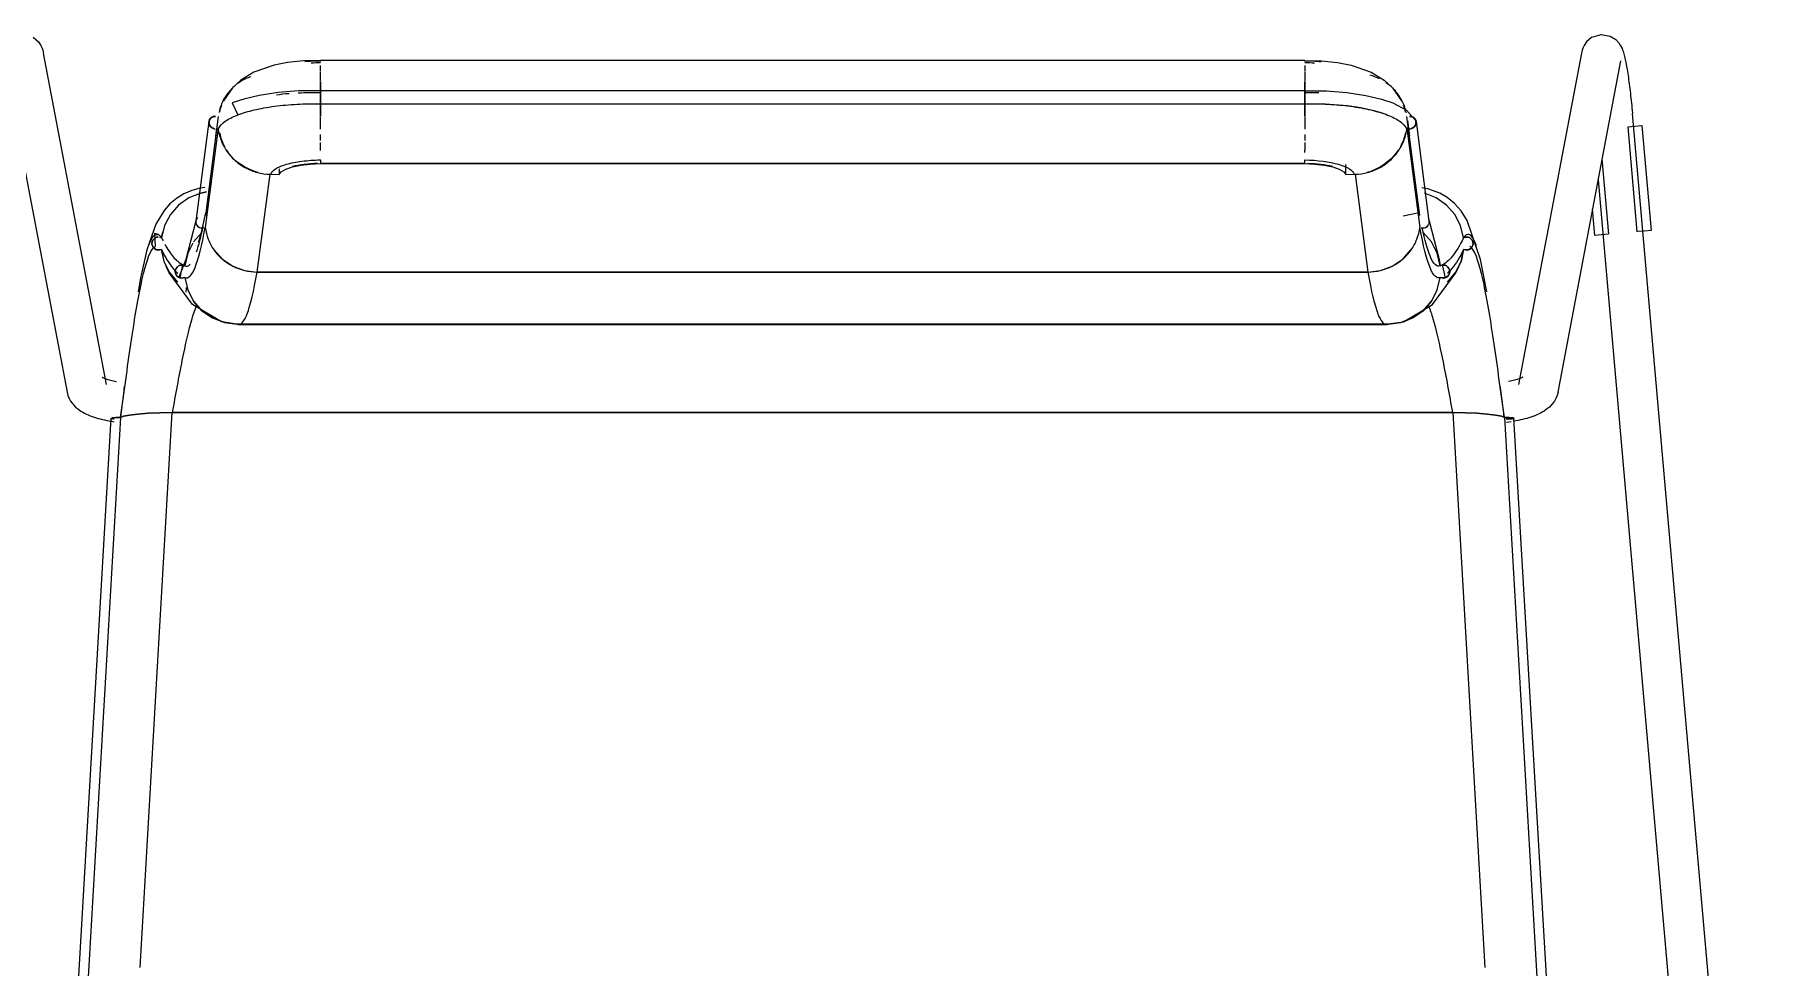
# Model space of a CAD drawing. Header units: millimetres. Extents: x 155927 to 326028, y -36033 to 97293.
# Drawn here: x 178558 to 179076, y 12868 to 13147 of the extents above; entities that cross this region are included whole.
import ezdxf

# ---------------------------------------------------------------- set-up
doc = ezdxf.new("R2010")
doc.units = ezdxf.units.MM
doc.header["$MEASUREMENT"] = 0
doc.layers.add('I-FURN', color=8, linetype='CONTINUOUS', lineweight=9)

msp = doc.modelspace()

# ---------------------------------------------------------------- linework, layer by layer
at = {"layer": 'I-FURN'}
for p, q in [((179024.75, 13146.61), (179027.5, 13147.44)), ((179027.5, 13147.44), (179030.26, 13146.96)), ((179030.26, 13146.96), (179031.91, 13145.92)), ((178557.81, 13146.61), (178559.39, 13145.28)), ((178559.39, 13145.28), (178560.14, 13144.2)), ((178560.14, 13144.2), (178560.51, 13143.4)), ((178560.51, 13143.4), (178560.72, 13142.78)), ((178560.72, 13142.78), (178560.86, 13142.27)), ((178560.86, 13142.27), (178560.95, 13141.85)), ((178579.76, 13042.56), (178560.95, 13141.85)), ((179021.61, 13141.85), (179002.8, 13042.56)), ((179021.7, 13142.27), (179021.61, 13141.85)), ((179021.84, 13142.78), (179021.7, 13142.27)), ((179022.05, 13143.4), (179021.84, 13142.78)), ((179022.42, 13144.2), (179022.05, 13143.4)), ((179023.17, 13145.28), (179022.42, 13144.2)), ((179024.75, 13146.61), (179023.17, 13145.28)), ((179031.91, 13145.92), (179032.77, 13145.01)), ((179032.77, 13145.01), (179033.25, 13144.31)), ((179033.25, 13144.31), (179033.55, 13143.75)), ((179033.55, 13143.75), (179033.77, 13143.27)), ((179033.77, 13143.27), (179033.94, 13142.84)), ((179033.94, 13142.84), (179034.08, 13142.44)), ((179034.08, 13142.44), (179034.2, 13142.04)), ((179034.2, 13142.04), (179034.32, 13141.65)), ((179034.32, 13141.65), (179034.43, 13141.24)), ((178549.16, 13139.61), (178567.97, 13040.32)), ((178629.97, 13138.25), (178623.92, 13136.13)), ((178634, 13139.04), (178629.97, 13138.25)), ((178638.82, 13139.55), (178634, 13139.04)), ((178643.85, 13139.66), (178638.82, 13139.55)), ((178643.85, 13139.66), (178643.85, 13139.49)), ((178938.71, 13139.66), (178643.85, 13139.66)), ((178643.85, 13139.36), (178643.85, 13139.64)), ((178643.85, 13136.42), (178643.85, 13138.17)), ((178938.71, 13139.49), (178938.71, 13139.66)), ((178938.71, 13139.66), (178943.74, 13139.55)), ((178938.71, 13139.64), (178938.71, 13139.36)), ((178938.71, 13138.17), (178938.71, 13136.42)), ((178943.74, 13139.55), (178948.56, 13139.04)), ((178948.56, 13139.04), (178952.59, 13138.25)), ((178952.59, 13138.25), (178958.64, 13136.13)), ((179014.59, 13040.32), (179033.4, 13139.61)), ((179034.43, 13141.24), (179034.53, 13140.83)), ((179034.53, 13140.83), (179034.63, 13140.4)), ((179034.63, 13140.4), (179034.73, 13139.96)), ((179034.73, 13139.96), (179034.83, 13139.5)), ((179034.83, 13139.5), (179034.92, 13139.02)), ((179034.92, 13139.02), (179035.02, 13138.53)), ((179035.02, 13138.53), (179035.11, 13138.01)), ((179035.11, 13138.01), (179035.2, 13137.48)), ((179035.2, 13137.48), (179035.3, 13136.93)), ((179035.3, 13136.93), (179035.39, 13136.36)), ((178617.56, 13131.44), (178614.88, 13127.54)), ((178620.04, 13133.74), (178617.56, 13131.44)), ((178623.92, 13136.13), (178620.04, 13133.74)), ((178643.85, 13133.56), (178643.85, 13136.14)), ((178643.85, 13133.41), (178643.85, 13130.38)), ((178643.85, 13130.38), (178643.85, 13133.39)), ((178938.71, 13136.14), (178938.71, 13133.56)), ((178938.71, 13130.38), (178938.71, 13133.41)), ((178938.71, 13133.39), (178938.71, 13130.38)), ((178958.64, 13136.13), (178962.52, 13133.74)), ((178962.52, 13133.74), (178965, 13131.44)), ((178965, 13131.44), (178967.68, 13127.54)), ((179035.39, 13136.36), (179035.48, 13135.77)), ((179035.48, 13135.77), (179035.57, 13135.17)), ((179035.57, 13135.17), (179035.66, 13134.55)), ((179035.66, 13134.55), (179035.75, 13133.92)), ((179035.75, 13133.92), (179035.84, 13133.27)), ((179035.84, 13133.27), (179035.93, 13132.61)), ((179035.93, 13132.61), (179036.02, 13131.93)), ((179036.02, 13131.93), (179036.1, 13131.24)), ((179036.1, 13131.24), (179036.19, 13130.54)), ((178614.88, 13127.54), (178614.78, 13127.35)), ((178620.88, 13128.1), (178617.42, 13126.94)), ((178617.42, 13126.94), (178619.18, 13123.4)), ((178625.57, 13129.2), (178620.88, 13128.1)), ((178631.19, 13130.04), (178625.57, 13129.2)), ((178637.31, 13130.53), (178631.19, 13130.04)), ((178643.85, 13130.62), (178637.31, 13130.53)), ((178938.71, 13130.62), (178643.85, 13130.62)), ((178643.85, 13126.77), (178643.85, 13130.62)), ((178643.85, 13130.62), (178643.85, 13130.56)), ((178643.85, 13130.56), (178643.85, 13130.36)), ((178643.85, 13130.36), (178643.85, 13130.05)), ((178643.85, 13130.05), (178643.85, 13129.66)), ((178643.85, 13129.66), (178643.85, 13129.21)), ((178643.85, 13129.21), (178643.85, 13128.72)), ((178643.85, 13128.72), (178643.85, 13128.22)), ((178643.85, 13128.22), (178643.85, 13127.75)), ((178643.85, 13127.75), (178643.85, 13127.33)), ((178643.85, 13127.33), (178643.85, 13127)), ((178643.85, 13127), (178643.85, 13126.77)), ((178643.85, 13126.69), (178643.85, 13122.88)), ((178643.85, 13122.88), (178643.85, 13126.69)), ((178643.85, 13126.66), (178938.71, 13126.66)), ((178938.71, 13130.62), (178938.71, 13126.67)), ((178938.71, 13130.62), (178945.25, 13130.53)), ((178938.71, 13130.56), (178938.71, 13130.62)), ((178938.71, 13130.36), (178938.71, 13130.56)), ((178938.71, 13130.05), (178938.71, 13130.36)), ((178938.71, 13129.66), (178938.71, 13130.05)), ((178938.71, 13129.21), (178938.71, 13129.66)), ((178938.71, 13128.72), (178938.71, 13129.21)), ((178938.71, 13128.22), (178938.71, 13128.72)), ((178938.71, 13127.75), (178938.71, 13128.22)), ((178938.71, 13127.33), (178938.71, 13127.75)), ((178938.71, 13127), (178938.71, 13127.33)), ((178938.71, 13126.77), (178938.71, 13127)), ((178938.71, 13126.67), (178938.71, 13126.77)), ((178938.71, 13122.88), (178938.71, 13126.69)), ((178938.71, 13126.69), (178938.71, 13122.88)), ((178944.93, 13126.58), (178938.71, 13126.66)), ((178951.49, 13126.05), (178944.93, 13126.58)), ((178945.25, 13130.53), (178951.37, 13130.04)), ((178951.37, 13130.04), (178956.99, 13129.2)), ((178956.99, 13129.2), (178961.68, 13128.1)), ((178961.68, 13128.1), (178965.14, 13126.94)), ((178965.14, 13126.94), (178969.25, 13124.76)), ((178967.68, 13127.54), (178967.78, 13127.35)), ((179036.19, 13130.54), (179036.27, 13129.83)), ((179036.27, 13129.83), (179036.35, 13129.12)), ((179036.35, 13129.12), (179036.43, 13128.39)), ((179036.43, 13128.39), (179036.51, 13127.66)), ((179036.51, 13127.66), (179036.58, 13126.92)), ((179036.58, 13126.92), (179036.66, 13126.17)), ((179036.66, 13126.17), (179036.73, 13125.43)), ((178610.4, 13121.35), (178606.55, 13091.58)), ((178613.24, 13122.91), (178609.4, 13093.22)), ((178643.85, 13119.13), (178643.85, 13122.69)), ((178938.71, 13122.69), (178938.71, 13119.13)), ((178955.51, 13125.46), (178951.49, 13126.05)), ((178959.94, 13124.49), (178955.51, 13125.46)), ((178963.38, 13123.4), (178959.94, 13124.49)), ((178969.25, 13124.76), (178971.8, 13121.85)), ((178973.16, 13093.22), (178969.32, 13122.91)), ((178969.47, 13121.72), (178970.09, 13116.95)), ((178976.01, 13091.58), (178972.16, 13121.35)), ((179036.73, 13125.43), (179036.8, 13124.68)), ((179036.8, 13124.68), (179036.87, 13123.92)), ((179036.87, 13123.92), (179036.88, 13123.77)), ((179075.83, 12680.44), (179036.88, 13123.77)), ((178613.22, 13119.37), (178609.38, 13089.67)), ((178612.79, 13119.38), (178612.47, 13116.94)), ((178643.85, 13115.66), (178643.85, 13117.5)), ((178938.71, 13117.5), (178938.71, 13115.66)), ((178969.34, 13119.37), (178973.18, 13089.67)), ((179035.46, 13119.79), (179038.22, 13088.38)), ((179035.59, 13119.8), (179037.65, 13119.98)), ((179037.65, 13119.98), (179039.7, 13120.16)), ((179039.7, 13120.16), (179042.46, 13088.75)), ((178643.85, 13112.67), (178643.85, 13115.14)), ((178938.71, 13115.14), (178938.71, 13112.67)), ((178938.71, 13112.15), (178938.71, 13112.78)), ((178624.92, 13076.29), (178628.78, 13105.57)), ((178628.78, 13105.57), (178631.5, 13105.5)), ((178631.5, 13107.17), (178631.5, 13105.5)), ((178631.5, 13105.5), (178632.14, 13106.36)), ((178632.14, 13106.36), (178633.49, 13107.15)), ((178633.49, 13107.15), (178635.47, 13107.82)), ((178635.47, 13107.82), (178637.97, 13108.33)), ((178637.97, 13108.33), (178640.82, 13108.65)), ((178640.82, 13108.65), (178643.85, 13108.76)), ((178938.71, 13108.82), (178643.85, 13108.82)), ((178643.85, 13108.76), (178938.71, 13108.76)), ((178938.71, 13108.76), (178941.74, 13108.65)), ((178941.74, 13108.65), (178944.59, 13108.33)), ((178944.59, 13108.33), (178947.09, 13107.82)), ((178947.09, 13107.82), (178949.07, 13107.15)), ((178949.07, 13107.15), (178950.42, 13106.36)), ((178950.42, 13106.36), (178951.06, 13105.5)), ((178951.06, 13105.5), (178951.06, 13108.51)), ((178951.06, 13105.5), (178953.78, 13105.57)), ((178953.78, 13105.57), (178957.64, 13076.29)), ((179029.78, 13087.63), (179027.79, 13110.24)), ((178605.35, 13100.77), (178602.99, 13099.74)), ((178607.86, 13101.43), (178605.35, 13100.77)), ((178609.28, 13101.58), (178607.86, 13101.43)), ((178608, 13099.91), (178609.75, 13100.28)), ((178609.74, 13100.28), (178608, 13099.92)), ((178975.55, 13101.25), (178973.77, 13101.48)), ((178979.15, 13099.96), (178975.55, 13101.25)), ((179026.58, 13103.89), (179063.88, 12679.39)), ((178598.81, 13096.68), (178597.07, 13094.72)), ((178600.79, 13098.36), (178598.81, 13096.68)), ((178601.4, 13096.34), (178598.92, 13093.51)), ((178602.99, 13099.74), (178600.79, 13098.36)), ((178604.49, 13098.51), (178601.4, 13096.34)), ((178608, 13099.92), (178604.49, 13098.51)), ((178978.07, 13098.51), (178974.56, 13099.92)), ((178981.16, 13096.34), (178978.07, 13098.51)), ((178981.42, 13098.62), (178979.15, 13099.96)), ((178983.64, 13093.51), (178981.16, 13096.34)), ((178983.59, 13096.84), (178981.42, 13098.62)), ((178985.58, 13094.59), (178983.59, 13096.84)), ((179024.85, 13095.16), (179025.55, 13087.26)), ((178594.57, 13090.6), (178591.9, 13082.98)), ((178597.07, 13094.72), (178594.57, 13090.6)), ((178597.18, 13090.19), (178596.28, 13086.56)), ((178598.92, 13093.51), (178597.18, 13090.19)), ((178606.56, 13091.66), (178603.59, 13080.04)), ((178606.6, 13091.81), (178606.53, 13091.34)), ((178606.53, 13091.34), (178606.6, 13090.88)), ((178606.79, 13092.25), (178606.6, 13091.81)), ((178606.6, 13090.88), (178606.79, 13090.43)), ((178607.08, 13092.64), (178606.79, 13092.25)), ((178606.79, 13090.43), (178607.08, 13090.05)), ((178607.08, 13090.05), (178607.47, 13089.75)), ((178608.15, 13087.71), (178609.52, 13094)), ((178973.04, 13094), (178968.22, 13093.05)), ((178975.09, 13089.75), (178975.48, 13090.05)), ((178975.48, 13090.05), (178975.77, 13090.43)), ((178975.96, 13091.81), (178975.85, 13092.1)), ((178975.85, 13090.59), (178975.96, 13090.88)), ((178976.03, 13091.34), (178975.96, 13091.81)), ((178975.96, 13090.88), (178976.03, 13091.34)), ((178976, 13091.66), (178978.97, 13080.04)), ((178985.38, 13090.19), (178983.64, 13093.51)), ((178986.28, 13086.56), (178985.38, 13090.19)), ((178987.4, 13091.77), (178985.58, 13094.59)), ((178991.39, 13080.05), (178987.4, 13091.77)), ((178593.47, 13085.35), (178593.4, 13084.86)), ((178593.4, 13084.86), (178593.46, 13084.37)), ((178593.41, 13084.86), (178593.48, 13085.34)), ((178593.46, 13084.37), (178593.41, 13084.86)), ((178593.67, 13085.8), (178593.47, 13085.35)), ((178593.48, 13085.34), (178593.67, 13085.8)), ((178593.67, 13085.8), (178593.97, 13086.19)), ((178593.97, 13086.19), (178593.67, 13085.8)), ((178593.97, 13086.19), (178594.36, 13086.5)), ((178594.36, 13086.5), (178593.97, 13086.19)), ((178595.37, 13087.49), (178594.2, 13087.81)), ((178594.2, 13087.81), (178594.4, 13083.96)), ((178594.81, 13086.7), (178594.36, 13086.5)), ((178594.36, 13086.5), (178594.82, 13086.69)), ((178595.31, 13086.77), (178594.81, 13086.7)), ((178594.82, 13086.69), (178595.31, 13086.77)), ((178595.81, 13086.73), (178596.28, 13086.56)), ((178596.28, 13086.56), (178595.81, 13086.73)), ((178596.28, 13086.56), (178596.62, 13088.38)), ((178605.66, 13084.97), (178604.13, 13081.91)), ((178608.39, 13088.18), (178605.88, 13085.3)), ((178607.39, 13085.27), (178608.15, 13087.71)), ((178607.47, 13089.75), (178607.92, 13089.56)), ((178607.92, 13089.56), (178608.41, 13089.48)), ((178608.41, 13089.48), (178608.91, 13089.52)), ((178973.65, 13089.52), (178974.15, 13089.48)), ((178974.15, 13089.48), (178974.64, 13089.56)), ((178976.68, 13085.3), (178974.17, 13088.18)), ((178974.64, 13089.56), (178975.09, 13089.75)), ((178978.43, 13081.91), (178976.68, 13085.3)), ((178986.28, 13086.56), (178986.75, 13086.73)), ((178986.75, 13086.73), (178986.28, 13086.56)), ((178986.75, 13086.73), (178987.25, 13086.77)), ((178987.25, 13086.77), (178986.75, 13086.73)), ((178987.25, 13086.77), (178987.74, 13086.69)), ((178987.75, 13086.7), (178987.25, 13086.77)), ((178987.74, 13086.69), (178988.2, 13086.5)), ((178988.2, 13086.5), (178987.75, 13086.7)), ((178988.2, 13086.5), (178988.59, 13086.19)), ((178988.59, 13086.19), (178988.2, 13086.5)), ((178988.59, 13086.19), (178988.89, 13085.8)), ((178988.89, 13085.8), (178988.59, 13086.19)), ((178988.89, 13085.8), (178989.08, 13085.34)), ((178989.09, 13085.35), (178988.89, 13085.8)), ((178989.08, 13085.34), (178989.15, 13084.86)), ((178989.16, 13084.86), (178989.09, 13085.35)), ((178989.15, 13084.86), (178989.1, 13084.37)), ((178989.1, 13084.37), (178989.16, 13084.86)), ((179027.59, 13087.44), (179025.55, 13087.26)), ((179029.65, 13087.62), (179027.59, 13087.44)), ((179040.41, 13088.57), (179038.35, 13088.39)), ((179042.46, 13088.75), (179040.41, 13088.57)), ((178591.9, 13082.98), (178590.01, 13074.46)), ((178593.65, 13083.92), (178593.46, 13084.37)), ((178593.46, 13084.37), (178593.64, 13083.91)), ((178593.64, 13083.91), (178593.93, 13083.51)), ((178593.94, 13083.51), (178593.65, 13083.92)), ((178593.93, 13083.51), (178594.31, 13083.19)), ((178594.31, 13083.2), (178593.94, 13083.51)), ((178594.76, 13082.99), (178594.31, 13083.2)), ((178594.31, 13083.19), (178594.76, 13082.99)), ((178595.25, 13082.9), (178594.76, 13082.99)), ((178594.76, 13082.99), (178595.25, 13082.9)), ((178595.75, 13082.93), (178595.25, 13082.9)), ((178595.25, 13082.9), (178595.75, 13082.92)), ((178596.23, 13083.08), (178595.75, 13082.93)), ((178595.75, 13082.92), (178596.23, 13083.08)), ((178597.02, 13079.47), (178596.23, 13083.08)), ((178596.23, 13083.08), (178597.01, 13079.46)), ((178603.59, 13080.04), (178601.42, 13074.72)), ((178604.13, 13081.91), (178603.24, 13078.19)), ((178612.01, 13082.91), (178614.49, 13080.17)), ((178614.49, 13080.17), (178617.61, 13078.09)), ((178964.95, 13078.09), (178968.07, 13080.17)), ((178968.07, 13080.17), (178970.55, 13082.91)), ((178979.32, 13078.19), (178978.43, 13081.91)), ((178978.97, 13080.04), (178979.29, 13078.18)), ((178986.33, 13083.08), (178985.54, 13079.47)), ((178985.55, 13079.46), (178986.33, 13083.08)), ((178986.81, 13082.93), (178986.33, 13083.08)), ((178986.33, 13083.08), (178986.81, 13082.92)), ((178987.31, 13082.9), (178986.81, 13082.93)), ((178986.81, 13082.92), (178987.31, 13082.9)), ((178987.8, 13082.99), (178987.31, 13082.9)), ((178987.31, 13082.9), (178987.8, 13082.99)), ((178988.25, 13083.2), (178987.8, 13082.99)), ((178987.8, 13082.99), (178988.25, 13083.19)), ((178988.62, 13083.51), (178988.25, 13083.2)), ((178988.25, 13083.19), (178988.63, 13083.51)), ((178988.91, 13083.92), (178988.62, 13083.51)), ((178988.63, 13083.51), (178988.92, 13083.91)), ((178989.1, 13084.37), (178988.91, 13083.92)), ((178988.92, 13083.91), (178989.1, 13084.37)), ((178993.29, 13070.39), (178991.39, 13080.05)), ((178590.01, 13074.46), (178589.27, 13070.39)), ((178597.01, 13079.46), (178598.65, 13076.14)), ((178598.66, 13076.14), (178597.02, 13079.47)), ((178598.6, 13076.06), (178597.71, 13077.81)), ((178605.58, 13066.52), (178598.6, 13076.06)), ((178598.65, 13076.14), (178601.05, 13073.3)), ((178601.05, 13073.3), (178598.66, 13076.14)), ((178600.46, 13076.93), (178600.39, 13076.44)), ((178600.39, 13076.44), (178600.46, 13075.95)), ((178600.4, 13076.44), (178600.46, 13076.93)), ((178600.46, 13075.95), (178600.4, 13076.44)), ((178600.46, 13076.93), (178600.65, 13077.39)), ((178600.65, 13077.39), (178600.46, 13076.93)), ((178600.65, 13075.49), (178600.46, 13075.95)), ((178600.46, 13075.95), (178600.65, 13075.49)), ((178600.94, 13077.8), (178600.65, 13077.39)), ((178600.65, 13077.39), (178600.95, 13077.79)), ((178600.95, 13075.09), (178600.65, 13075.49)), ((178600.65, 13075.49), (178600.94, 13075.09)), ((178601.33, 13078.11), (178600.94, 13077.8)), ((178600.94, 13075.09), (178601.33, 13074.77)), ((178600.95, 13077.79), (178601.33, 13078.11)), ((178601.33, 13074.77), (178600.95, 13075.09)), ((178601.33, 13078.11), (178601.78, 13078.31)), ((178601.78, 13078.31), (178601.33, 13078.11)), ((178601.78, 13074.57), (178601.33, 13074.77)), ((178601.33, 13074.77), (178601.78, 13074.57)), ((178602.56, 13078.48), (178601.72, 13074.59)), ((178601.78, 13078.31), (178602.27, 13078.39)), ((178602.27, 13078.39), (178601.78, 13078.31)), ((178602.27, 13074.49), (178601.78, 13074.57)), ((178601.78, 13074.57), (178602.27, 13074.49)), ((178602.27, 13078.39), (178602.77, 13078.35)), ((178602.77, 13078.36), (178602.27, 13078.39)), ((178602.77, 13074.53), (178602.27, 13074.49)), ((178602.27, 13074.49), (178602.77, 13074.52)), ((178603.24, 13078.19), (178602.77, 13078.36)), ((178602.77, 13078.35), (178603.24, 13078.19)), ((178603.24, 13074.69), (178602.77, 13074.53)), ((178602.77, 13074.52), (178603.24, 13074.69)), ((178603.24, 13074.69), (178604.13, 13070.97)), ((178617.61, 13078.09), (178621.15, 13076.77)), ((178621.15, 13076.77), (178624.92, 13076.29)), ((178957.64, 13076.29), (178624.92, 13076.29)), ((178624.92, 13076.29), (178957.64, 13076.29)), ((178957.64, 13076.29), (178961.41, 13076.77)), ((178961.41, 13076.77), (178964.95, 13078.09)), ((178976.98, 13066.52), (178983.96, 13076.06)), ((178978.26, 13074.67), (178981.14, 13074.72)), ((178978.43, 13070.97), (178979.32, 13074.69)), ((178979.79, 13078.36), (178979.32, 13078.19)), ((178979.32, 13078.19), (178979.79, 13078.35)), ((178979.79, 13074.53), (178979.32, 13074.69)), ((178979.32, 13074.69), (178979.79, 13074.52)), ((178979.79, 13078.35), (178980.29, 13078.39)), ((178980.29, 13078.39), (178979.79, 13078.36)), ((178980.29, 13074.49), (178979.79, 13074.53)), ((178979.79, 13074.52), (178980.29, 13074.49)), ((178980.84, 13074.59), (178980, 13078.48)), ((178980.29, 13078.39), (178980.78, 13078.31)), ((178980.78, 13078.31), (178980.29, 13078.39)), ((178980.78, 13074.57), (178980.29, 13074.49)), ((178980.29, 13074.49), (178980.78, 13074.57)), ((178980.78, 13078.31), (178981.23, 13078.11)), ((178981.23, 13078.11), (178980.78, 13078.31)), ((178981.23, 13074.77), (178980.78, 13074.57)), ((178980.78, 13074.57), (178981.23, 13074.77)), ((178981.23, 13078.11), (178981.61, 13077.79)), ((178981.62, 13077.8), (178981.23, 13078.11)), ((178981.61, 13075.09), (178981.23, 13074.77)), ((178981.23, 13074.77), (178981.62, 13075.09)), ((178983.9, 13076.14), (178981.51, 13073.3)), ((178981.51, 13073.3), (178983.91, 13076.14)), ((178981.61, 13077.79), (178981.91, 13077.39)), ((178981.91, 13075.49), (178981.61, 13075.09)), ((178981.91, 13077.39), (178981.62, 13077.8)), ((178981.62, 13075.09), (178981.91, 13075.49)), ((178981.91, 13077.39), (178982.1, 13076.93)), ((178982.1, 13076.93), (178981.91, 13077.39)), ((178982.1, 13075.95), (178981.91, 13075.49)), ((178981.91, 13075.49), (178982.1, 13075.95)), ((178982.1, 13076.93), (178982.16, 13076.44)), ((178982.17, 13076.44), (178982.1, 13076.93)), ((178982.16, 13076.44), (178982.1, 13075.95)), ((178982.1, 13075.95), (178982.17, 13076.44)), ((178985.54, 13079.47), (178983.9, 13076.14)), ((178983.91, 13076.14), (178985.55, 13079.46)), ((178983.96, 13076.06), (178984.85, 13077.81)), ((178605.89, 13067.58), (178604.13, 13070.97)), ((178604.13, 13070.97), (178605.88, 13067.58)), ((178978.43, 13070.97), (178976.67, 13067.58)), ((178976.68, 13067.58), (178978.43, 13070.97)), ((178614.24, 13061.41), (178605.58, 13066.52)), ((178605.88, 13067.58), (178608.39, 13064.7)), ((178608.39, 13064.71), (178605.89, 13067.58)), ((178611.53, 13062.54), (178608.39, 13064.71)), ((178608.39, 13064.7), (178611.53, 13062.53)), ((178968.32, 13061.41), (178976.98, 13066.52)), ((178974.17, 13064.71), (178971.03, 13062.54)), ((178971.03, 13062.53), (178974.17, 13064.7)), ((178976.67, 13067.58), (178974.17, 13064.71)), ((178974.17, 13064.7), (178976.68, 13067.58)), ((178614.39, 13061.34), (178611.21, 13062.71)), ((178615.1, 13061.17), (178611.53, 13062.54)), ((178611.53, 13062.53), (178615.1, 13061.17)), ((178619.43, 13060.54), (178614.39, 13061.34)), ((178618.89, 13060.7), (178615.1, 13061.17)), ((178615.1, 13061.17), (178618.89, 13060.7)), ((178963.67, 13060.7), (178618.89, 13060.7)), ((178618.89, 13060.7), (178963.67, 13060.7)), ((178619.43, 13060.54), (178924.23, 13060.54)), ((178924.23, 13060.54), (178963.13, 13060.54)), ((178963.13, 13060.54), (178968.17, 13061.34)), ((178967.46, 13061.17), (178963.67, 13060.7)), ((178963.67, 13060.7), (178967.46, 13061.17)), ((178971.03, 13062.54), (178967.46, 13061.17)), ((178967.46, 13061.17), (178971.03, 13062.53)), ((178968.17, 13061.34), (178971.35, 13062.71)), ((178578.54, 13044.79), (178578.57, 13044.77)), ((178578.57, 13044.77), (178578.64, 13044.73)), ((178578.64, 13044.73), (178578.73, 13044.68)), ((178578.73, 13044.68), (178578.88, 13044.61)), ((178578.88, 13044.61), (178579.07, 13044.52)), ((178579.07, 13044.52), (178579.31, 13044.42)), ((178579.31, 13044.42), (178579.57, 13044.32)), ((178579.57, 13044.32), (178579.88, 13044.22)), ((178579.88, 13044.22), (178580.21, 13044.11)), ((178580.21, 13044.11), (178580.58, 13044)), ((178580.58, 13044), (178580.97, 13043.89)), ((178580.97, 13043.89), (178581.4, 13043.79)), ((178581.4, 13043.79), (178581.84, 13043.68)), ((178581.84, 13043.68), (178582.31, 13043.58)), ((178582.31, 13043.58), (178582.8, 13043.49)), ((179000.25, 13043.58), (178999.76, 13043.49)), ((179000.72, 13043.68), (179000.25, 13043.58)), ((179001.16, 13043.79), (179000.72, 13043.68)), ((179001.59, 13043.89), (179001.16, 13043.79)), ((179001.98, 13044), (179001.59, 13043.89)), ((179002.35, 13044.11), (179001.98, 13044)), ((179002.68, 13044.22), (179002.35, 13044.11)), ((179002.99, 13044.32), (179002.68, 13044.22)), ((179003.25, 13044.42), (179002.99, 13044.32)), ((179003.49, 13044.52), (179003.25, 13044.42)), ((179003.68, 13044.61), (179003.49, 13044.52)), ((179003.83, 13044.68), (179003.68, 13044.61)), ((179003.92, 13044.73), (179003.83, 13044.68)), ((179003.99, 13044.77), (179003.92, 13044.73)), ((179004.02, 13044.79), (179003.99, 13044.77)), ((178567.97, 13040.32), (178568.23, 13039.34)), ((178568.23, 13039.34), (178568.59, 13038.44)), ((178568.59, 13038.44), (178569.03, 13037.65)), ((179013.97, 13038.44), (179013.53, 13037.65)), ((179014.33, 13039.34), (179013.97, 13038.44)), ((179014.59, 13040.32), (179014.33, 13039.34)), ((178569.03, 13037.65), (178569.51, 13036.96)), ((178569.51, 13036.96), (178570.02, 13036.37)), ((178570.02, 13036.37), (178570.55, 13035.85)), ((178570.55, 13035.85), (178571.08, 13035.39)), ((178571.08, 13035.39), (178571.61, 13034.99)), ((178571.61, 13034.99), (178572.14, 13034.63)), ((178572.14, 13034.63), (178572.68, 13034.31)), ((178572.68, 13034.31), (178573.22, 13034.02)), ((178573.22, 13034.02), (178573.77, 13033.75)), ((178573.77, 13033.75), (178574.33, 13033.5)), ((178574.33, 13033.5), (178574.9, 13033.26)), ((178574.9, 13033.26), (178575.48, 13033.04)), ((178575.48, 13033.04), (178576.08, 13032.84)), ((178584.03, 13032.67), (178584.93, 13033.07)), ((178584.93, 13033.07), (178584.03, 13032.67)), ((178584.93, 13033.07), (178586.67, 13033.43)), ((178586.68, 13033.43), (178584.93, 13033.07)), ((178586.68, 13033.43), (178589.14, 13033.74)), ((178589.17, 13033.74), (178586.68, 13033.43)), ((178589.17, 13033.75), (178592.23, 13033.98)), ((178592.28, 13033.98), (178589.17, 13033.74)), ((178592.27, 13033.98), (178595.75, 13034.13)), ((178595.81, 13034.14), (178592.28, 13033.98)), ((178595.75, 13034.13), (178599.5, 13034.19)), ((178599.58, 13034.19), (178595.81, 13034.14)), ((178982.98, 13034.19), (178599.58, 13034.19)), ((178599.58, 13034.19), (178983.06, 13034.19)), ((178986.75, 13034.14), (178982.98, 13034.19)), ((178983.06, 13034.19), (178986.75, 13034.14)), ((178990.28, 13033.98), (178986.75, 13034.14)), ((178986.81, 13034.13), (178990.29, 13033.98)), ((178993.39, 13033.74), (178990.28, 13033.98)), ((178990.33, 13033.98), (178993.39, 13033.75)), ((178995.88, 13033.43), (178993.39, 13033.74)), ((178993.42, 13033.74), (178995.88, 13033.43)), ((178997.63, 13033.07), (178995.88, 13033.43)), ((178995.89, 13033.43), (178997.63, 13033.07)), ((178997.63, 13033.07), (178998.53, 13032.67)), ((178998.53, 13032.67), (178997.63, 13033.07)), ((179007.08, 13033.04), (179006.48, 13032.84)), ((179007.66, 13033.26), (179007.08, 13033.04)), ((179008.23, 13033.5), (179007.66, 13033.26)), ((179008.79, 13033.75), (179008.23, 13033.5)), ((179009.34, 13034.02), (179008.79, 13033.75)), ((179009.88, 13034.31), (179009.34, 13034.02)), ((179010.42, 13034.63), (179009.88, 13034.31)), ((179010.95, 13034.99), (179010.42, 13034.63)), ((179011.48, 13035.39), (179010.95, 13034.99)), ((179012.01, 13035.85), (179011.48, 13035.39)), ((179012.54, 13036.37), (179012.01, 13035.85)), ((179013.05, 13036.96), (179012.54, 13036.37)), ((179013.53, 13037.65), (179013.05, 13036.96)), ((178561.88, 12700.57), (178581.16, 13032.48)), ((178576.08, 13032.84), (178576.68, 13032.64)), ((178576.68, 13032.64), (178577.3, 13032.46)), ((178577.3, 13032.46), (178577.93, 13032.29)), ((178577.93, 13032.29), (178578.57, 13032.12)), ((178578.57, 13032.12), (178579.23, 13031.97)), ((178579.23, 13031.97), (178579.89, 13031.83)), ((178579.89, 13031.83), (178580.57, 13031.69)), ((178580.57, 13031.69), (178581.27, 13031.57)), ((178581.22, 13032.42), (178581.16, 13032.48)), ((178581.17, 13032.48), (178581.23, 13032.42)), ((178581.27, 13031.57), (178581.97, 13031.45)), ((178581.41, 13032.37), (178581.7, 13032.33)), ((178581.7, 13032.33), (178581.41, 13032.37)), ((178581.73, 13032.62), (178581.43, 13032.58)), ((178581.43, 13032.58), (178581.73, 13032.62)), ((178581.7, 13032.33), (178582.08, 13032.29)), ((178582.08, 13032.29), (178581.7, 13032.33)), ((178582.12, 13032.66), (178581.73, 13032.62)), ((178581.73, 13032.62), (178582.11, 13032.66)), ((178582.11, 13032.66), (178582.57, 13032.68)), ((178582.57, 13032.68), (178582.12, 13032.66)), ((178583.06, 13032.69), (178582.57, 13032.68)), ((178582.57, 13032.68), (178583.06, 13032.69)), ((178583.56, 13032.68), (178583.06, 13032.69)), ((178583.06, 13032.69), (178583.56, 13032.68)), ((178584.03, 13032.67), (178583.56, 13032.68)), ((178583.56, 13032.68), (178584.03, 13032.67)), ((178999, 13032.68), (178998.53, 13032.67)), ((178998.53, 13032.67), (178999, 13032.68)), ((178999.5, 13032.69), (178999, 13032.68)), ((178999, 13032.68), (178999.5, 13032.69)), ((178999.04, 13032.27), (178999.54, 13032.26)), ((178999.54, 13032.26), (178999.04, 13032.27)), ((178999.87, 13031.34), (178999.15, 13031.25)), ((178999.99, 13032.68), (178999.5, 13032.69)), ((178999.5, 13032.69), (178999.99, 13032.68)), ((178999.54, 13032.26), (179000.03, 13032.27)), ((179000.03, 13032.27), (178999.54, 13032.26)), ((179000.59, 13031.45), (178999.87, 13031.34)), ((179000.44, 13032.66), (178999.99, 13032.68)), ((178999.99, 13032.68), (179000.45, 13032.66)), ((179000.03, 13032.27), (179000.48, 13032.29)), ((179000.48, 13032.29), (179000.03, 13032.27)), ((179000.83, 13032.62), (179000.44, 13032.66)), ((179000.45, 13032.66), (179000.83, 13032.62)), ((179000.48, 13032.29), (179000.86, 13032.33)), ((179000.86, 13032.33), (179000.48, 13032.29)), ((179001.13, 13032.58), (179000.83, 13032.62)), ((179000.83, 13032.62), (179001.13, 13032.58)), ((179000.86, 13032.33), (179001.15, 13032.37)), ((179001.15, 13032.37), (179000.86, 13032.33)), ((179001.32, 13032.53), (179001.13, 13032.58)), ((179001.13, 13032.58), (179001.33, 13032.53)), ((179001.15, 13032.37), (179001.33, 13032.42)), ((179001.34, 13032.42), (179001.15, 13032.37)), ((179001.99, 13031.69), (179001.29, 13031.57)), ((179001.39, 13032.48), (179001.32, 13032.53)), ((179001.33, 13032.53), (179001.4, 13032.48)), ((179001.33, 13032.42), (179001.39, 13032.48)), ((179001.4, 13032.48), (179001.34, 13032.42)), ((179020.68, 12700.57), (179001.4, 13032.48)), ((179002.67, 13031.83), (179001.99, 13031.69)), ((179003.33, 13031.97), (179002.67, 13031.83)), ((179003.99, 13032.12), (179003.33, 13031.97)), ((179004.63, 13032.29), (179003.99, 13032.12)), ((179005.26, 13032.46), (179004.63, 13032.29)), ((179005.88, 13032.64), (179005.26, 13032.46)), ((179006.48, 13032.84), (179005.88, 13032.64))]:
    msp.add_line(p, q, dxfattribs=at)
for centre, major_axis, ratio, start_param, end_param in [((178643.85, 13135.38), (-12.4, 0), 0.287441, 4.712389, 4.932602), ((178938.71, 13135.38), (12.4, 0), 0.287441, 1.332781, 1.570796), ((178643.85, 13123.91), (0, 15.75), 0.000004, 2.669107, 2.851347), ((178938.71, 13123.91), (0, 15.75), 0.000004, 3.431839, 3.614078), ((178608.5, 13091.35), (1.96, 0), 0.955139, 2.379629, 4.923331), ((178974.06, 13091.35), (1.96, 0), 0.955139, 4.501447, 5.773298), ((178974.06, 13091.35), (1.96, 0), 0.955139, 5.859979, 6.706618), ((178625.05, 13091.36), (15.78, 0), 0.955139, 3.254129, 3.495629), ((178625.05, 13091.36), (15.78, 0), 0.955139, 3.495799, 3.737346), ((178957.51, 13091.36), (15.78, 0), 0.955139, 5.687432, 5.928979), ((178957.51, 13091.36), (15.78, 0), 0.955139, 5.929149, 6.170649), ((178625.05, 13091.36), (15.78, 0), 0.955139, 3.737469, 4.704147), ((178957.51, 13091.36), (15.78, 0), 0.955139, 4.720632, 5.68731)]:
    msp.add_ellipse(centre, major_axis=major_axis, ratio=ratio, start_param=start_param, end_param=end_param, dxfattribs=at)
for points in [[(178639.25, 13139.38), (178640.72, 13139.51), (178642.28, 13139.58), (178643.85, 13139.57)], [(178938.71, 13139.57), (178940.42, 13139.58), (178942.09, 13139.5), (178943.68, 13139.35)], [(178961.09, 13134.18), (178960.2, 13134.61), (178959.28, 13135.01), (178958.32, 13135.25)], [(178613.69, 13124.25), (178613.85, 13124.93), (178614.05, 13125.6), (178614.3, 13126.26)], [(178630.7, 13129.41), (178631.95, 13129.57), (178633.22, 13129.72), (178634.52, 13129.83)], [(178637.25, 13129.99), (178639.44, 13130.1), (178641.63, 13130.13), (178643.85, 13130.09)], [(178938.71, 13130.09), (178940.14, 13130.12), (178941.56, 13130.11), (178942.97, 13130.08)], [(178938.71, 13126.69), (178941.05, 13126.74), (178945.7, 13126.66), (178952.56, 13126.03), (178958.7, 13124.92), (178963.77, 13123.39), (178967.47, 13121.5), (178968.78, 13120.09), (178969.14, 13119.36)], [(178968.25, 13126.25), (178968.5, 13125.62), (178968.66, 13124.97), (178968.8, 13124.32)], [(178613.42, 13119.36), (178613.78, 13120.09), (178615.09, 13121.5), (178617.55, 13122.76), (178619.01, 13123.33)], [(178613.22, 13119.37), (178613.37, 13118.13), (178613.95, 13115.75), (178615.71, 13112.41), (178618.24, 13109.58), (178621.39, 13107.39), (178624.99, 13105.97), (178627.49, 13105.61), (178628.78, 13105.57)], [(178615.2, 13113.86), (178614.51, 13115.12), (178614.1, 13116.48), (178613.77, 13117.87)], [(178953.78, 13105.57), (178955.07, 13105.61), (178957.57, 13105.97), (178961.17, 13107.39), (178964.32, 13109.58), (178966.85, 13112.41), (178968.61, 13115.75), (178969.19, 13118.13), (178969.34, 13119.37)], [(178968.88, 13117.85), (178968.57, 13116.47), (178968.06, 13115.1), (178967.37, 13113.85)], [(178970.1, 13119.19), (178969.93, 13119.18), (178969.76, 13119.18), (178969.6, 13119.22)], [(178629.03, 13105.58), (178629.16, 13106.14), (178630.1, 13107.24), (178633.43, 13108.64), (178638.22, 13109.6), (178641.96, 13109.86), (178643.85, 13109.89)], [(178643.02, 13108.81), (178640.24, 13108.76), (178637.69, 13108.4), (178635.48, 13107.87)], [(178938.71, 13109.89), (178942.49, 13109.83), (178949.89, 13108.86), (178953.27, 13106.7), (178953.53, 13105.58)], [(178947.08, 13107.87), (178945.04, 13108.42), (178942.32, 13108.7), (178939.54, 13108.8)], [(178606.77, 13082.35), (178607.43, 13084.24), (178608.09, 13087.05), (178608.75, 13090.09)], [(178596.28, 13086.56), (178596.43, 13086.25), (178596.58, 13085.95), (178596.73, 13085.65)], [(178603.24, 13074.69), (178604.26, 13074.14), (178606.31, 13076.11), (178608.35, 13084.17), (178609.38, 13089.67)], [(178979.32, 13074.69), (178978.3, 13074.14), (178976.25, 13076.11), (178974.21, 13084.17), (178973.18, 13089.67)], [(178603.24, 13078.19), (178603.78, 13077.9), (178604.33, 13078.04), (178604.87, 13078.61)], [(178603.63, 13070.22), (178603.68, 13070.69), (178603.74, 13071.16), (178603.8, 13071.62)], [(178618.89, 13060.7), (178619.07, 13060.6), (178619.25, 13060.55), (178619.43, 13060.54)], [(178963.13, 13060.54), (178963.31, 13060.55), (178963.49, 13060.6), (178963.67, 13060.7)], [(178584.05, 13032.68), (178584.44, 13035.8), (178584.84, 13038.96), (178585.23, 13042.08)], [(178998.51, 13032.68), (178998.13, 13035.74), (178997.74, 13038.83), (178997.35, 13041.88)], [(178589.92, 12867.95), (178593.11, 12923.41), (178596.31, 12978.83), (178599.5, 13034.19)], [(178983.06, 13034.19), (178986.25, 12978.83), (178989.45, 12923.41), (178992.65, 12867.95)], [(178584.03, 13032.67), (178580.81, 12977.43), (178574.37, 12866.83), (178567.93, 12756.07), (178564.71, 12700.67)], [(178998.53, 13032.67), (179001.75, 12977.43), (179008.19, 12866.83), (179014.63, 12756.07), (179017.85, 12700.67)]]:
    msp.add_open_spline(points, degree=3, dxfattribs=at)
for points, knots in [([(178618.35, 13132.17), (178617.4, 13131.38), (178615.73, 13129.57), (178614.13, 13126.75), (178613.67, 13124.84), (178613.51, 13124.1)], [0.5, 0.5, 0.5, 0.5, 0.6666667, 0.8333333, 0.9365189, 0.9365189, 0.9365189, 0.9365189]), ([(178622.99, 13134.82), (178622.47, 13134.63), (178621.12, 13134.07), (178619.87, 13133.33), (178619.14, 13132.8)], [0.260519, 0.260519, 0.260519, 0.260519, 0.3333333, 0.4544474, 0.4544474, 0.4544474, 0.4544474]), ([(178969.13, 13124.03), (178968.97, 13124.8), (178968.4, 13126.7), (178966.84, 13129.56), (178964.84, 13131.75), (178963.45, 13132.75), (178963.05, 13133.02)], [0.0592823, 0.0592823, 0.0592823, 0.0592823, 0.1666667, 0.3333333, 0.5, 0.565028, 0.565028, 0.565028, 0.565028]), ([(178619.18, 13123.4), (178620.61, 13123.94), (178623.94, 13124.94), (178630, 13126.03), (178636.86, 13126.66), (178641.51, 13126.74), (178643.85, 13126.69)], [0.3397465, 0.3397465, 0.3397465, 0.3397465, 0.5, 0.6666667, 0.8333333, 0.9999948, 0.9999948, 0.9999948, 0.9999948]), ([(178612.37, 13122.96), (178612.22, 13122.96), (178612, 13122.94), (178611.71, 13122.87), (178611.44, 13122.78), (178611.13, 13122.59), (178610.81, 13122.31), (178610.57, 13121.95), (178610.44, 13121.6), (178610.39, 13121.29), (178610.39, 13121.01), (178610.42, 13120.75), (178610.49, 13120.5), (178610.61, 13120.24), (178610.8, 13119.94), (178611.12, 13119.61), (178611.52, 13119.37), (178611.87, 13119.26), (178612.13, 13119.21), (178612.29, 13119.19), (178612.37, 13119.19)], [0.1111111, 0.1111111, 0.1111111, 0.1111111, 0.1666667, 0.1944444, 0.2222222, 0.2777778, 0.3333333, 0.3888889, 0.4444444, 0.4791667, 0.5138889, 0.5486111, 0.5833333, 0.6180556, 0.6527778, 0.7222222, 0.7916667, 0.8263889, 0.8611111, 0.8888889, 0.8888889, 0.8888889, 0.8888889]), ([(178611.97, 13119.28), (178611.85, 13119.32), (178611.62, 13119.42), (178611.21, 13119.7), (178610.75, 13120.24), (178610.5, 13121.11), (178610.73, 13121.9), (178611.12, 13122.41), (178611.51, 13122.7), (178611.96, 13122.89), (178612.29, 13122.93), (178612.46, 13122.94)], [-0.8125, -0.8125, -0.8125, -0.8125, -0.765625, -0.71875, -0.625, -0.5, -0.375, -0.3125, -0.25, -0.1875, -0.125, -0.125, -0.125, -0.125]), ([(178969.34, 13119.37), (178969.48, 13119.31), (178969.69, 13119.24), (178969.98, 13119.2), (178970.26, 13119.19), (178970.56, 13119.22), (178970.85, 13119.31), (178971.12, 13119.42), (178971.43, 13119.62), (178971.75, 13119.92), (178971.99, 13120.29), (178972.12, 13120.65), (178972.17, 13120.96), (178972.17, 13121.23), (178972.14, 13121.5), (178972.07, 13121.74), (178971.95, 13121.99), (178971.76, 13122.29), (178971.44, 13122.6), (178971.04, 13122.82), (178970.69, 13122.92), (178970.43, 13122.95), (178970.27, 13122.96), (178970.19, 13122.96)], [0, 0, 0, 0, 0.0555556, 0.0833333, 0.1111111, 0.1666667, 0.1944444, 0.2222222, 0.2777778, 0.3333333, 0.3888889, 0.4444444, 0.4791667, 0.5138889, 0.5486111, 0.5833333, 0.6180556, 0.6527778, 0.7222222, 0.7916667, 0.8263889, 0.8611111, 0.8888889, 0.8888889, 0.8888889, 0.8888889]), ([(178970.1, 13122.94), (178970.27, 13122.94), (178970.55, 13122.9), (178970.94, 13122.75), (178971.35, 13122.5), (178971.81, 13121.97), (178972.06, 13121.11), (178971.83, 13120.32), (178971.44, 13119.79), (178971.05, 13119.47), (178970.75, 13119.33), (178970.59, 13119.28)], [-0.875, -0.875, -0.875, -0.875, -0.8125, -0.765625, -0.71875, -0.625, -0.5, -0.375, -0.3125, -0.25, -0.1875, -0.1875, -0.1875, -0.1875]), ([(178625.25, 13106.12), (178624.02, 13106.45), (178620.49, 13107.87), (178617.09, 13110.44), (178615.94, 13112.72), (178615.88, 13112.84)], [-0.8333333, -0.8333333, -0.8333333, -0.8333333, -0.6666667, -0.3333333, -0.3156804, -0.3156804, -0.3156804, -0.3156804]), ([(178966.73, 13112.82), (178966.66, 13112.71), (178965.17, 13110.53), (178962.13, 13107.93), (178958.55, 13106.37), (178957.31, 13106.12)], [-0.6843196, -0.6843196, -0.6843196, -0.6843196, -0.6666667, -0.3333333, -0.1666667, -0.1666667, -0.1666667, -0.1666667]), ([(178592.51, 13084.35), (178592.74, 13084.98), (178594, 13087.89), (178595.25, 13088.12), (178596.28, 13086.56)], [0.6929173, 0.6929173, 0.6929173, 0.6929173, 0.75, 1, 1, 1, 1]), ([(178979.32, 13078.19), (178978.3, 13077.65), (178976.48, 13079.38), (178974.67, 13085.86), (178973.88, 13089.58)], [0, 0, 0, 0, 0.5, 0.8877852, 0.8877852, 0.8877852, 0.8877852]), ([(178986.28, 13086.56), (178985.12, 13084.16), (178983.03, 13080.73), (178980.94, 13078.95), (178980, 13078.48)], [0, 0, 0, 0, 0.5, 0.9025379, 0.9025379, 0.9025379, 0.9025379]), ([(178990.13, 13084.14), (178989.87, 13084.86), (178988.59, 13087.89), (178987.31, 13088.12), (178986.28, 13086.56)], [0.6866019, 0.6866019, 0.6866019, 0.6866019, 0.75, 1, 1, 1, 1]), ([(178584.03, 13032.67), (178585.05, 13040.22), (178587.08, 13055.43), (178590.13, 13073.87), (178592.57, 13082.17), (178593.99, 13083.76), (178594.4, 13083.96)], [0, 0, 0, 0, 0.25, 0.5, 0.75, 0.8499411, 0.8499411, 0.8499411, 0.8499411]), ([(178596.23, 13083.08), (178597.4, 13080.67), (178599.02, 13078.01), (178600.65, 13076.34), (178601.11, 13075.95)], [0, 0, 0, 0, 0.5, 0.6963068, 0.6963068, 0.6963068, 0.6963068]), ([(178597.26, 13084.64), (178598.1, 13083.13), (178599.86, 13080.39), (178601.62, 13079.09), (178602.56, 13078.56)], [0.1417888, 0.1417888, 0.1417888, 0.1417888, 0.5, 0.9025383, 0.9025383, 0.9025383, 0.9025383]), ([(178986.33, 13083.08), (178985.16, 13080.67), (178983.54, 13078.01), (178981.91, 13076.34), (178981.45, 13075.95)], [0, 0, 0, 0, 0.5, 0.696307, 0.696307, 0.696307, 0.696307]), ([(178998.53, 13032.67), (178997.51, 13040.22), (178995.48, 13055.43), (178992.43, 13073.87), (178989.99, 13082.17), (178988.57, 13083.76), (178988.16, 13083.96)], [0, 0, 0, 0, 0.25, 0.5, 0.75, 0.8499412, 0.8499412, 0.8499412, 0.8499412]), ([(178619.43, 13060.54), (178620.25, 13060.54), (178622.09, 13062.93), (178623.92, 13070.57), (178624.92, 13076.29)], [0.0892847, 0.0892847, 0.0892847, 0.0892847, 0.5, 1, 1, 1, 1]), ([(178957.64, 13076.29), (178958.64, 13070.57), (178960.47, 13062.93), (178962.31, 13060.54), (178963.13, 13060.54)], [0, 0, 0, 0, 0.5, 0.9107154, 0.9107154, 0.9107154, 0.9107154]), ([(178599.58, 13034.19), (178600.55, 13039.58), (178602.5, 13050.36), (178604.93, 13061.08), (178606.39, 13065.32), (178606.88, 13066.47)], [0, 0, 0, 0, 0.25, 0.5, 0.625, 0.625, 0.625, 0.625]), ([(178975.84, 13066.08), (178976.27, 13065.01), (178977.68, 13060.84), (178980.06, 13050.36), (178982.01, 13039.58), (178982.98, 13034.19)], [0.3886963, 0.3886963, 0.3886963, 0.3886963, 0.5, 0.75, 1, 1, 1, 1])]:
    msp.add_open_spline(points, degree=3, knots=knots, dxfattribs=at)

doc.saveas('drawing.dxf')
